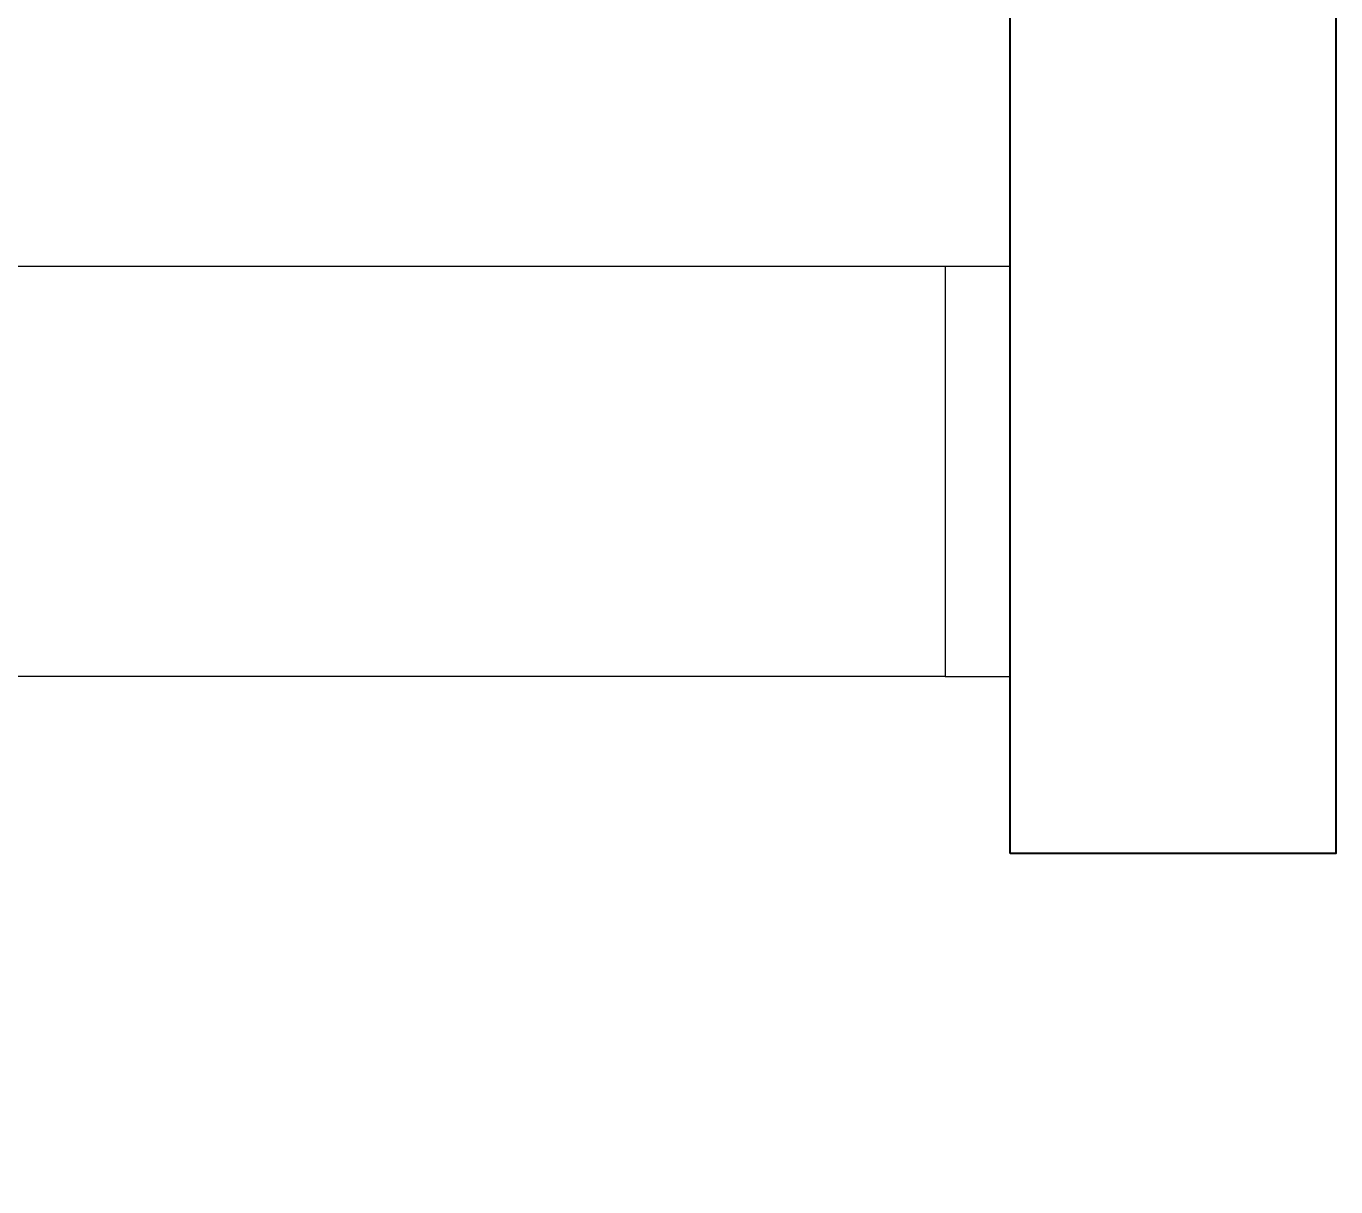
# Model space of a CAD drawing. Header units: inches. Extents: x -772 to 6765, y -813 to 4093.
# Drawn here: x 4985.3 to 5085.9, y 987.5 to 1076.7 of the extents above; entities that cross this region are included whole.
import ezdxf
from ezdxf.enums import TextEntityAlignment as Align

# ---------------------------------------------------------------- set-up
doc = ezdxf.new("R2010")
doc.units = ezdxf.units.IN
doc.header["$MEASUREMENT"] = 0
doc.layers.add('MTY-UFLEME-KANALI', color=20, linetype='Continuous')
doc.layers.add('MTY-UFLEME-KANALI-Flex', color=21, linetype='ZIGZAG', lineweight=0)
doc.styles.add('CAP', font='simplxtw.shx', dxfattribs={"width": 0.65})
doc.linetypes.add('ZIGZAG', pattern='A,0.0001,-0.2,[131,ltypeshp.shx,S=0.2,R=0,X=-0.2,Y=0],-0.4,[131,ltypeshp.shx,S=0.2,R=180.00002,X=0.2,Y=0],-0.2', length=0.8001)

# ---------------------------------------------------------------- blocks, each defined once
blk = doc.blocks.new('*U215')
at = {"layer": 'MTY-UFLEME-KANALI-Flex', "ltscale": 0.5}
for p, q in [((-15.75, -192.19), (-15.75, -101.61)), ((15.75, -192.19), (15.75, -101.61))]:
    blk.add_line(p, q, dxfattribs=at)
at = {"layer": 'MTY-UFLEME-KANALI-Flex', "linetype": 'ByBlock', "ltscale": 0.5}
for points in [[(15.75, -96.61), (-15.75, -96.61), (-15.75, -101.61), (15.75, -101.61)], [(15.75, -192.19), (-15.75, -192.19), (-15.75, -197.19), (15.75, -197.19)]]:
    blk.add_lwpolyline(points, close=True, dxfattribs=at)
at = {"layer": 'MTY-UFLEME-KANALI-Flex', "color": 7, "ltscale": 0.5, "style": 'CAP', "width": 0.5}
blk.add_attdef('X', text='', height=18, dxfattribs=at).set_placement((-40.68, 11.88), align=Align.CENTER)
blk = doc.blocks.new('mekanik')
at = {"layer": 'MTY-UFLEME-KANALI'}
blk.add_lwpolyline([(24330.87, 7853.14), (24330.87, 7995.68), (24355.87, 7995.68), (24355.87, 7853.14)], close=True, dxfattribs=at)
at = {"rotation": 90}
blk.add_blockref('*U215', (24133.68, 7882.49), dxfattribs=at).add_auto_attribs({'X': '%%C315'})

msp = doc.modelspace()

# ---------------------------------------------------------------- block references
msp.add_blockref('mekanik', (-19270, -6840))

doc.saveas('drawing.dxf')
